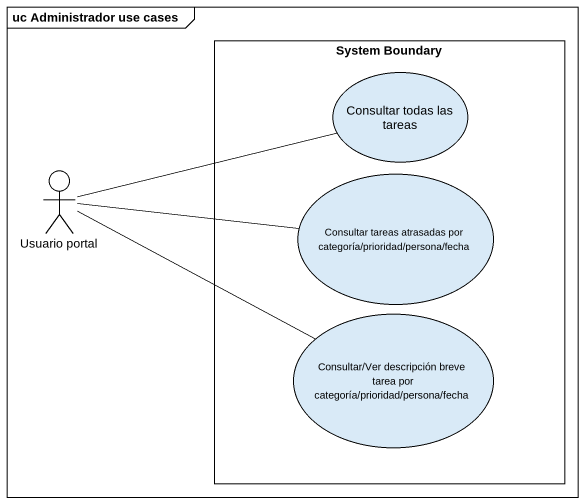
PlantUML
@startuml
mainframe uc Administrador use cases
rectangle "System Boundary" as System_Boundary {
  usecase "Consultar todas las tareas" as Consultar_todas_las_tareas
  usecase "Consultar tareas atrasadas por categoría/prioridad/persona/fecha" as Consultar_tareas_atrasadas
  usecase "Consultar/Ver descripción breve tarea por categoría/prioridad/persona/fecha" as Consultar_Ver_descripción
}
actor "Usuario portal" as Usuario_portal
Usuario_portal -right- Consultar_todas_las_tareas
Usuario_portal -right- Consultar_tareas_atrasadas
Usuario_portal -right- Consultar_Ver_descripción
@enduml
